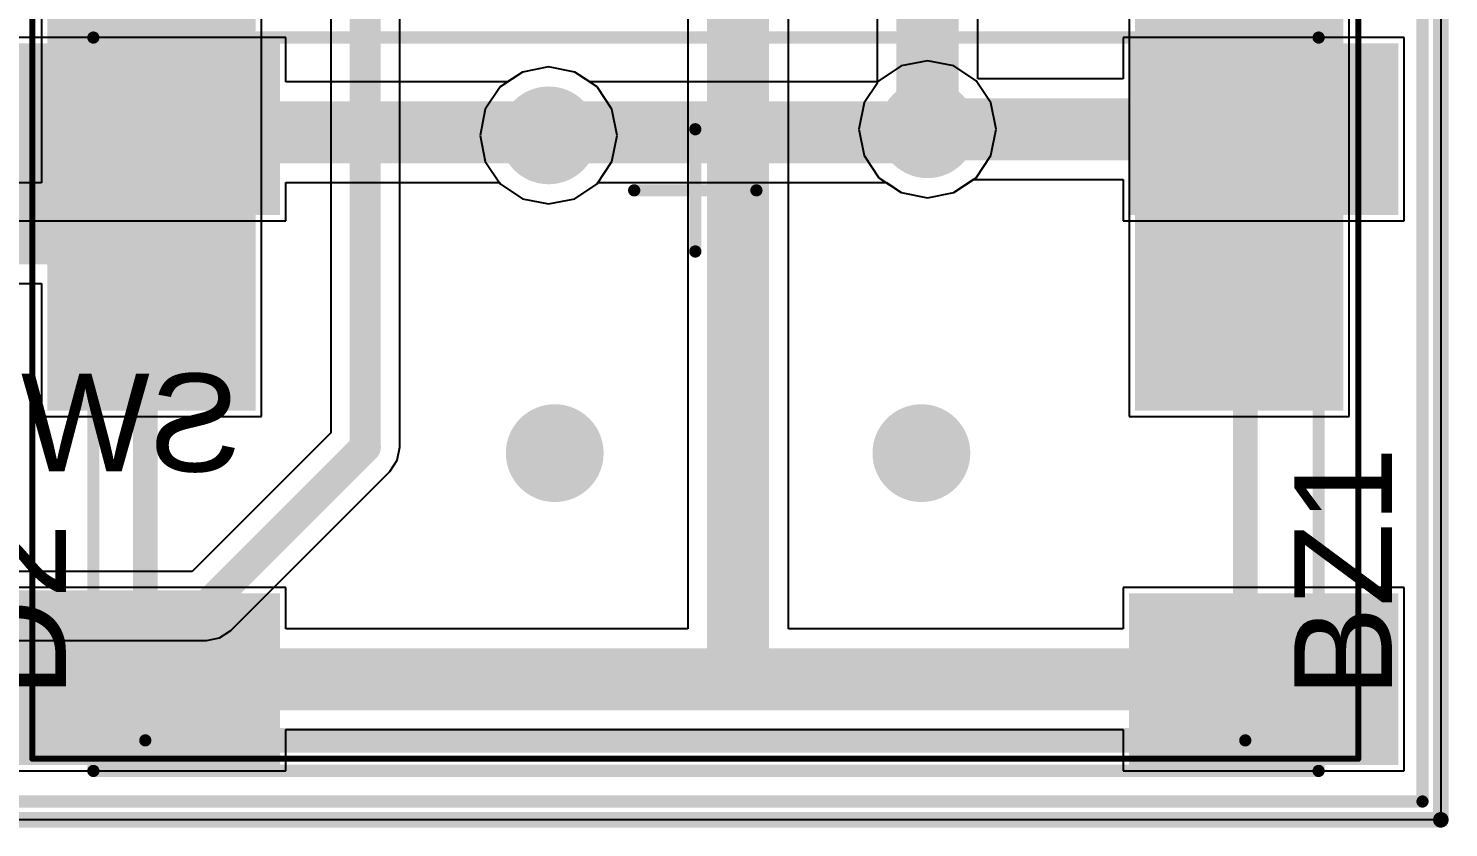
# Model space of a CAD drawing. Header units: inches. Extents: x -2.6 to 46, y -0.6 to 52.9.
# Drawn here: x 33.44 to 45.06, y -0.06 to 6.47 of the extents above; entities that cross this region are included whole.
import ezdxf

# ---------------------------------------------------------------- set-up
doc = ezdxf.new("R2010")
doc.units = ezdxf.units.IN
for name, color, linetype in [('Bottom Layer', 5, 'Continuous'), ('Bottom Overlay', 54, 'Continuous'), ('Bottom Paste', 16, 'Continuous'), ('Bottom Solder', 6, 'Continuous'), ('Mechanical 1', 6, 'Continuous'), ('Mechanical 13', 56, 'Continuous'), ('Mechanical 15', 56, 'Continuous'), ('Top Layer', 1, 'Continuous'), ('Top Overlay', 2, 'Continuous'), ('Top Paste', 8, 'Continuous'), ('Top Solder', 216, 'Continuous')]:
    doc.layers.add(name, color=color, linetype=linetype)
doc.styles.add('Arial', font='', dxfattribs={"height": 0.2})
doc.styles.get('Arial').set_extended_font_data('Arial')

msp = doc.modelspace()

# ---------------------------------------------------------------- hatches: boundary and pattern name
at = {"layer": 'Bottom Layer'}
for points in [[(35.4, 5.05), (33.4, 5.05), (33.4, 6.25), (35.4, 6.25)], [(42.55, 6.25), (44.55, 6.25), (44.55, 5.05), (42.55, 5.05)], [(35.4, 0.55), (33.4, 0.55), (33.4, 1.75), (35.4, 1.75)], [(42.55, 1.75), (44.55, 1.75), (44.55, 0.55), (42.55, 0.55)]]:
    msp.add_hatch(color=5, dxfattribs=at).paths.add_polyline_path(points)
h = msp.add_hatch(color=5, dxfattribs=at)
edge = h.paths.add_edge_path()
edge.add_arc((40.8, 5.65), 0.4, 0, 360)
h = msp.add_hatch(color=5, dxfattribs=at)
edge = h.paths.add_edge_path()
edge.add_arc((37.7, 5.6), 0.4, 0, 360)
h = msp.add_hatch(color=5, dxfattribs=at)
edge = h.paths.add_edge_path()
edge.add_arc((37.75, 3), 0.4, 0, 360)
h = msp.add_hatch(color=5, dxfattribs=at)
edge = h.paths.add_edge_path()
edge.add_arc((40.75, 3), 0.4, 0, 360)
at = {"layer": 'Bottom Paste'}
for points in [[(35.4, 5.05), (33.4, 5.05), (33.4, 6.25), (35.4, 6.25)], [(42.55, 6.25), (44.55, 6.25), (44.55, 5.05), (42.55, 5.05)], [(35.4, 0.55), (33.4, 0.55), (33.4, 1.75), (35.4, 1.75)], [(42.55, 1.75), (44.55, 1.75), (44.55, 0.55), (42.55, 0.55)]]:
    msp.add_hatch(color=16, dxfattribs=at).paths.add_polyline_path(points)
at = {"layer": 'Bottom Solder'}
for points in [[(35.502, 4.948), (33.298, 4.948), (33.298, 6.352), (35.502, 6.352)], [(42.448, 6.352), (44.652, 6.352), (44.652, 4.948), (42.448, 4.948)], [(35.502, 0.448), (33.298, 0.448), (33.298, 1.852), (35.502, 1.852)], [(42.448, 1.852), (44.652, 1.852), (44.652, 0.448), (42.448, 0.448)]]:
    msp.add_hatch(color=6, dxfattribs=at).paths.add_polyline_path(points)
at = {"layer": 'Top Layer'}
for points in [[(33.7, 3.45), (33.7, 6.85), (35.2, 6.85), (35.2, 3.45)], [(42.6, 3.45), (42.6, 6.85), (44.1, 6.85), (44.1, 3.45)]]:
    msp.add_hatch(color=1, dxfattribs=at).paths.add_polyline_path(points)
h = msp.add_hatch(color=1, dxfattribs=at)
edge = h.paths.add_edge_path()
edge.add_arc((40.8, 5.65), 0.4, 0, 360)
h = msp.add_hatch(color=1, dxfattribs=at)
edge = h.paths.add_edge_path()
edge.add_arc((37.7, 5.6), 0.4, 0, 360)
h = msp.add_hatch(color=1, dxfattribs=at)
edge = h.paths.add_edge_path()
edge.add_arc((37.75, 3), 0.4, 0, 360)
h = msp.add_hatch(color=1, dxfattribs=at)
edge = h.paths.add_edge_path()
edge.add_arc((40.75, 3), 0.4, 0, 360)
at = {"layer": 'Top Paste'}
for points in [[(33.7, 3.45), (33.7, 6.85), (35.2, 6.85), (35.2, 3.45)], [(42.6, 3.45), (42.6, 6.85), (44.1, 6.85), (44.1, 3.45)]]:
    msp.add_hatch(color=8, dxfattribs=at).paths.add_polyline_path(points)
at = {"layer": 'Top Solder'}
for points in [[(33.598, 3.348), (33.598, 6.952), (35.302, 6.952), (35.302, 3.348)], [(42.498, 3.348), (42.498, 6.952), (44.202, 6.952), (44.202, 3.348)]]:
    msp.add_hatch(color=216, dxfattribs=at).paths.add_polyline_path(points)

# ---------------------------------------------------------------- linework, layer by layer
at = {"layer": 'Bottom Layer'}
for p, q in [((45, 19.338), (45, 0)), ((40.388, 8.45), (40.388, 6.023)), ((41.212, 6.062), (41.212, 8.45)), ((38.838, 7.652), (38.838, 1.562)), ((39.662, 1.562), (39.662, 7.652)), ((35.55, 6.4), (33.25, 6.4)), ((35.55, 6.037), (35.55, 6.4)), ((44.7, 6.4), (42.4, 6.4)), ((42.4, 6.4), (42.4, 6.062)), ((44.7, 4.9), (44.7, 6.4)), ((37.7, 6.161), (37.485, 6.118)), ((37.915, 6.118), (37.7, 6.161)), ((37.485, 6.118), (37.364, 6.037)), ((38.097, 5.997), (37.915, 6.118)), ((42.4, 6.062), (41.212, 6.062)), ((37.364, 6.037), (35.55, 6.037)), ((38.218, 5.815), (38.097, 5.997)), ((40.388, 6.023), (40.282, 5.865)), ((38.261, 5.6), (38.218, 5.815)), ((40.282, 5.865), (40.239, 5.65)), ((38.218, 5.385), (38.261, 5.6)), ((40.239, 5.65), (40.282, 5.435)), ((38.097, 5.203), (38.218, 5.385)), ((40.282, 5.435), (40.403, 5.253)), ((40.403, 5.253), (40.585, 5.132)), ((41.015, 5.132), (41.174, 5.238)), ((41.174, 5.238), (42.4, 5.238)), ((42.4, 5.238), (42.4, 4.9)), ((35.55, 4.9), (35.55, 5.213)), ((35.55, 5.213), (37.297, 5.213)), ((37.297, 5.213), (37.303, 5.203)), ((37.303, 5.203), (37.485, 5.082)), ((37.915, 5.082), (38.097, 5.203)), ((40.585, 5.132), (40.8, 5.089)), ((40.8, 5.089), (41.015, 5.132)), ((37.485, 5.082), (37.7, 5.039)), ((37.7, 5.039), (37.915, 5.082)), ((33.25, 4.9), (35.55, 4.9)), ((42.4, 4.9), (44.7, 4.9)), ((35.55, 1.9), (33.25, 1.9)), ((35.55, 1.562), (35.55, 1.9)), ((44.7, 1.9), (42.4, 1.9)), ((42.4, 1.9), (42.4, 1.562)), ((44.7, 0.4), (44.7, 1.9)), ((38.838, 1.562), (35.55, 1.562)), ((42.4, 1.562), (39.662, 1.562)), ((35.55, 0.4), (35.55, 0.738)), ((35.55, 0.738), (42.4, 0.738)), ((42.4, 0.738), (42.4, 0.4)), ((33.25, 0.4), (35.55, 0.4)), ((42.4, 0.4), (44.7, 0.4)), ((45, 0), (28.804, 0))]:
    msp.add_line(p, q, dxfattribs=at)
for points in [[(40.8, 5.65, 0.508, 0.508, 0), (40.8, 9, 0.508, 0.508, 0)], [(39.25, 1.15, 0.508, 0.508, 0), (39.25, 8.025, 0.508, 0.508, 0)], [(34.4, 5.65, 0.508, 0.508, 0), (34.425, 5.625, 0.508, 0.508, 0)], [(34.425, 5.625, 0.508, 0.508, 0), (37.675, 5.625, 0.508, 0.508, 0)], [(37.675, 5.625, 0.508, 0.508, 0), (37.7, 5.6, 0.508, 0.508, 0)], [(40.8, 5.65, 0.508, 0.508, 0), (40.8, 5.65, 0.508, 0.508, 0)], [(40.8, 5.65, 0.508, 0.508, 0), (43.55, 5.65, 0.508, 0.508, 0)], [(34.4, 1.15, 0.508, 0.508, 0), (39.25, 1.15, 0.508, 0.508, 0)], [(39.25, 1.15, 0.508, 0.508, 0), (43.55, 1.15, 0.508, 0.508, 0)]]:
    msp.add_lwpolyline(points, format="xyseb", dxfattribs=at)
for points in [[(34.273, 5.65, 0.254, 0.254, 1), (34.527, 5.65, 0.254, 0.254, 1)], [(34.298, 5.625, 0.254, 0.254, 1), (34.552, 5.625, 0.254, 0.254, 1)], [(34.298, 5.625, 0.254, 0.254, 1), (34.552, 5.625, 0.254, 0.254, 1)], [(37.548, 5.625, 0.254, 0.254, 1), (37.802, 5.625, 0.254, 0.254, 1)], [(37.548, 5.625, 0.254, 0.254, 1), (37.802, 5.625, 0.254, 0.254, 1)], [(37.573, 5.6, 0.254, 0.254, 1), (37.827, 5.6, 0.254, 0.254, 1)], [(40.673, 5.65, 0.254, 0.254, 1), (40.927, 5.65, 0.254, 0.254, 1)], [(40.673, 5.65, 0.254, 0.254, 1), (40.927, 5.65, 0.254, 0.254, 1)], [(40.673, 5.65, 0.254, 0.254, 1), (40.927, 5.65, 0.254, 0.254, 1)], [(40.673, 5.65, 0.254, 0.254, 1), (40.927, 5.65, 0.254, 0.254, 1)], [(43.423, 5.65, 0.254, 0.254, 1), (43.677, 5.65, 0.254, 0.254, 1)], [(34.273, 1.15, 0.254, 0.254, 1), (34.527, 1.15, 0.254, 0.254, 1)], [(39.123, 1.15, 0.254, 0.254, 1), (39.377, 1.15, 0.254, 0.254, 1)], [(39.123, 1.15, 0.254, 0.254, 1), (39.377, 1.15, 0.254, 0.254, 1)], [(39.123, 1.15, 0.254, 0.254, 1), (39.377, 1.15, 0.254, 0.254, 1)], [(43.423, 1.15, 0.254, 0.254, 1), (43.677, 1.15, 0.254, 0.254, 1)]]:
    msp.add_lwpolyline(points, format="xyseb", close=True, dxfattribs=at)
at = {"layer": 'Mechanical 1'}
for points in [[(45, 0, 0.127, 0.127, 0), (45, 19.5, 0.127, 0.127, 0)], [(0, 0, 0.127, 0.127, 0), (45, 0, 0.127, 0.127, 0)]]:
    msp.add_lwpolyline(points, format="xyseb", dxfattribs=at)
msp.add_lwpolyline([(44.968, 0, 0.0635, 0.0635, 1), (45.032, 0, 0.0635, 0.0635, 1)], format="xyseb", close=True, dxfattribs=at)
msp.add_lwpolyline([(44.968, 0, 0.0635, 0.0635, 1), (45.032, 0, 0.0635, 0.0635, 1)], format="xyseb", close=True, dxfattribs=at)
at = {"layer": 'Mechanical 13'}
for points in [[(34.4, 0.65, 0.1, 0.1, 0), (34.4, 9.65, 0.1, 0.1, 0)], [(43.4, 0.65, 0.1, 0.1, 0), (43.4, 9.65, 0.1, 0.1, 0)], [(33.975, 6.4, 0.1, 0.1, 0), (44, 6.4, 0.1, 0.1, 0)], [(33.975, 0.4, 0.1, 0.1, 0), (33.975, 6.4, 0.1, 0.1, 0)], [(44, 0.4, 0.1, 0.1, 0), (44, 6.4, 0.1, 0.1, 0)], [(34.4, 0.65, 0.1, 0.1, 0), (43.4, 0.65, 0.1, 0.1, 0)], [(33.975, 0.4, 0.1, 0.1, 0), (44, 0.4, 0.1, 0.1, 0)]]:
    msp.add_lwpolyline(points, format="xyseb", dxfattribs=at)
for points in [[(33.95, 6.4, 0.05, 0.05, 1), (34, 6.4, 0.05, 0.05, 1)], [(33.95, 6.4, 0.05, 0.05, 1), (34, 6.4, 0.05, 0.05, 1)], [(43.975, 6.4, 0.05, 0.05, 1), (44.025, 6.4, 0.05, 0.05, 1)], [(43.975, 6.4, 0.05, 0.05, 1), (44.025, 6.4, 0.05, 0.05, 1)], [(34.375, 0.65, 0.05, 0.05, 1), (34.425, 0.65, 0.05, 0.05, 1)], [(34.375, 0.65, 0.05, 0.05, 1), (34.425, 0.65, 0.05, 0.05, 1)], [(43.375, 0.65, 0.05, 0.05, 1), (43.425, 0.65, 0.05, 0.05, 1)], [(43.375, 0.65, 0.05, 0.05, 1), (43.425, 0.65, 0.05, 0.05, 1)], [(33.95, 0.4, 0.05, 0.05, 1), (34, 0.4, 0.05, 0.05, 1)], [(33.95, 0.4, 0.05, 0.05, 1), (34, 0.4, 0.05, 0.05, 1)], [(43.975, 0.4, 0.05, 0.05, 1), (44.025, 0.4, 0.05, 0.05, 1)], [(43.975, 0.4, 0.05, 0.05, 1), (44.025, 0.4, 0.05, 0.05, 1)]]:
    msp.add_lwpolyline(points, format="xyseb", close=True, dxfattribs=at)
at = {"layer": 'Mechanical 15'}
for points in [[(33.475, 0.5, 0.05, 0.05, 0), (33.475, 9.8, 0.05, 0.05, 0)], [(44.325, 0.5, 0.05, 0.05, 0), (44.325, 9.8, 0.05, 0.05, 0)], [(44.85, 0.15, 0.1, 0.1, 0), (44.85, 6.65, 0.1, 0.1, 0)], [(38.9, 4.65, 0.1, 0.1, 0), (38.9, 5.65, 0.1, 0.1, 0)], [(38.4, 5.15, 0.1, 0.1, 0), (39.4, 5.15, 0.1, 0.1, 0)], [(33.475, 0.5, 0.05, 0.05, 0), (44.325, 0.5, 0.05, 0.05, 0)], [(33.1, 0.15, 0.1, 0.1, 0), (44.85, 0.15, 0.1, 0.1, 0)]]:
    msp.add_lwpolyline(points, format="xyseb", dxfattribs=at)
for points in [[(38.875, 5.65, 0.05, 0.05, 1), (38.925, 5.65, 0.05, 0.05, 1)], [(38.375, 5.15, 0.05, 0.05, 1), (38.425, 5.15, 0.05, 0.05, 1)], [(39.375, 5.15, 0.05, 0.05, 1), (39.425, 5.15, 0.05, 0.05, 1)], [(38.875, 4.65, 0.05, 0.05, 1), (38.925, 4.65, 0.05, 0.05, 1)], [(33.463, 0.5, 0.025, 0.025, 1), (33.487, 0.5, 0.025, 0.025, 1)], [(33.463, 0.5, 0.025, 0.025, 1), (33.487, 0.5, 0.025, 0.025, 1)], [(44.312, 0.5, 0.025, 0.025, 1), (44.337, 0.5, 0.025, 0.025, 1)], [(44.312, 0.5, 0.025, 0.025, 1), (44.337, 0.5, 0.025, 0.025, 1)], [(44.825, 0.15, 0.05, 0.05, 1), (44.875, 0.15, 0.05, 0.05, 1)], [(44.825, 0.15, 0.05, 0.05, 1), (44.875, 0.15, 0.05, 0.05, 1)]]:
    msp.add_lwpolyline(points, format="xyseb", close=True, dxfattribs=at)
at = {"layer": 'Top Layer'}
for p, q in [((45, 19.338), (45, 0)), ((33.55, 7), (33.55, 5.212)), ((35.35, 3.3), (35.35, 7)), ((36.482, 3.05), (36.482, 7)), ((42.45, 7), (42.45, 3.3)), ((44.25, 3.3), (44.25, 7)), ((35.918, 6.883), (35.918, 3.167)), ((37.7, 6.161), (37.485, 6.118)), ((37.915, 6.118), (37.7, 6.161)), ((40.585, 6.168), (40.403, 6.047)), ((40.8, 6.211), (40.585, 6.168)), ((41.015, 6.168), (40.8, 6.211)), ((41.197, 6.047), (41.015, 6.168)), ((37.485, 6.118), (37.303, 5.997)), ((38.036, 6.037), (37.915, 6.118)), ((40.403, 6.047), (40.397, 6.037)), ((41.318, 5.865), (41.197, 6.047)), ((37.303, 5.997), (37.182, 5.815)), ((40.397, 6.037), (38.036, 6.037)), ((37.182, 5.815), (37.139, 5.6)), ((41.361, 5.65), (41.318, 5.865)), ((37.139, 5.6), (37.182, 5.385)), ((41.318, 5.435), (41.361, 5.65)), ((37.182, 5.385), (37.303, 5.203)), ((41.197, 5.253), (41.318, 5.435)), ((41.015, 5.132), (41.197, 5.253)), ((33.55, 5.212), (32.1, 5.212)), ((37.303, 5.203), (37.485, 5.082)), ((37.915, 5.082), (38.097, 5.203)), ((38.097, 5.203), (38.103, 5.213)), ((38.103, 5.213), (40.464, 5.213)), ((40.464, 5.213), (40.585, 5.132)), ((40.585, 5.132), (40.8, 5.089)), ((40.8, 5.089), (41.015, 5.132)), ((37.485, 5.082), (37.7, 5.039)), ((37.7, 5.039), (37.915, 5.082)), ((32.1, 4.388), (33.55, 4.388)), ((33.55, 4.388), (33.55, 3.3)), ((33.55, 3.3), (35.35, 3.3)), ((42.45, 3.3), (44.25, 3.3)), ((35.918, 3.167), (34.783, 2.032)), ((36.461, 2.942), (36.482, 3.05)), ((36.482, 3.05), (36.482, 3.05)), ((36.4, 2.85), (36.461, 2.942)), ((35.1, 1.55), (36.4, 2.85)), ((34.783, 2.032), (32.1, 2.032)), ((35.008, 1.489), (35.1, 1.55)), ((32.1, 1.468), (34.9, 1.468)), ((34.9, 1.468), (35.008, 1.489)), ((34.9, 1.468), (34.9, 1.468)), ((45, 0), (28.855, 0))]:
    msp.add_line(p, q, dxfattribs=at)
for points in [[(43.35, 5.15, 0.254, 0.254, 0), (43.35, 11.875, 0.254, 0.254, 0)], [(36.2, 3.05, 0.254, 0.254, 0), (36.2, 7, 0.254, 0.254, 0)], [(37.7, 5.6, 0.508, 0.508, 0), (37.725, 5.625, 0.508, 0.508, 0)], [(37.725, 5.625, 0.508, 0.508, 0), (40.775, 5.625, 0.508, 0.508, 0)], [(40.775, 5.625, 0.508, 0.508, 0), (40.8, 5.65, 0.508, 0.508, 0)], [(34.1, 4.8, 0.508, 0.508, 0), (34.45, 5.15, 0.508, 0.508, 0)], [(31.175, 4.8, 0.508, 0.508, 0), (34.1, 4.8, 0.508, 0.508, 0)], [(34.9, 1.75, 0.254, 0.254, 0), (36.2, 3.05, 0.254, 0.254, 0)], [(31.175, 1.75, 0.254, 0.254, 0), (34.9, 1.75, 0.254, 0.254, 0)]]:
    msp.add_lwpolyline(points, format="xyseb", dxfattribs=at)
for points in [[(37.573, 5.6, 0.254, 0.254, 1), (37.827, 5.6, 0.254, 0.254, 1)], [(37.598, 5.625, 0.254, 0.254, 1), (37.852, 5.625, 0.254, 0.254, 1)], [(37.598, 5.625, 0.254, 0.254, 1), (37.852, 5.625, 0.254, 0.254, 1)], [(40.648, 5.625, 0.254, 0.254, 1), (40.902, 5.625, 0.254, 0.254, 1)], [(40.648, 5.625, 0.254, 0.254, 1), (40.902, 5.625, 0.254, 0.254, 1)], [(40.673, 5.65, 0.254, 0.254, 1), (40.927, 5.65, 0.254, 0.254, 1)], [(34.323, 5.15, 0.254, 0.254, 1), (34.577, 5.15, 0.254, 0.254, 1)], [(43.287, 5.15, 0.127, 0.127, 1), (43.414, 5.15, 0.127, 0.127, 1)], [(33.973, 4.8, 0.254, 0.254, 1), (34.227, 4.8, 0.254, 0.254, 1)], [(33.973, 4.8, 0.254, 0.254, 1), (34.227, 4.8, 0.254, 0.254, 1)], [(36.137, 3.05, 0.127, 0.127, 1), (36.264, 3.05, 0.127, 0.127, 1)], [(36.137, 3.05, 0.127, 0.127, 1), (36.264, 3.05, 0.127, 0.127, 1)], [(34.837, 1.75, 0.127, 0.127, 1), (34.964, 1.75, 0.127, 0.127, 1)], [(34.837, 1.75, 0.127, 0.127, 1), (34.964, 1.75, 0.127, 0.127, 1)]]:
    msp.add_lwpolyline(points, format="xyseb", close=True, dxfattribs=at)
at = {"layer": 'Top Overlay'}
for points in [[(34.4, 0.65, 0.2, 0.2, 0), (34.4, 3.7, 0.2, 0.2, 0)], [(43.4, 0.65, 0.2, 0.2, 0), (43.4, 3.7, 0.2, 0.2, 0)], [(34.4, 0.65, 0.2, 0.2, 0), (43.4, 0.65, 0.2, 0.2, 0)]]:
    msp.add_lwpolyline(points, format="xyseb", dxfattribs=at)
for points in [[(34.35, 3.7, 0.1, 0.1, 1), (34.45, 3.7, 0.1, 0.1, 1)], [(43.35, 3.7, 0.1, 0.1, 1), (43.45, 3.7, 0.1, 0.1, 1)], [(34.35, 0.65, 0.1, 0.1, 1), (34.45, 0.65, 0.1, 0.1, 1)], [(34.35, 0.65, 0.1, 0.1, 1), (34.45, 0.65, 0.1, 0.1, 1)], [(43.35, 0.65, 0.1, 0.1, 1), (43.45, 0.65, 0.1, 0.1, 1)], [(43.35, 0.65, 0.1, 0.1, 1), (43.45, 0.65, 0.1, 0.1, 1)]]:
    msp.add_lwpolyline(points, format="xyseb", close=True, dxfattribs=at)

# ---------------------------------------------------------------- texts
at = {"layer": 'Bottom Overlay', "style": 'Arial', "text_generation_flag": 2}
msp.add_text('SW1', height=0.8, dxfattribs=at).set_placement((35.183, 2.85))
at = {"layer": 'Top Overlay', "style": 'Arial'}
for s, p in [('BZ1', (44.6, 1)), ('D2', (33.75, 1))]:
    msp.add_text(s, height=0.8, rotation=90, dxfattribs=at).set_placement(p)

doc.saveas('drawing.dxf')
